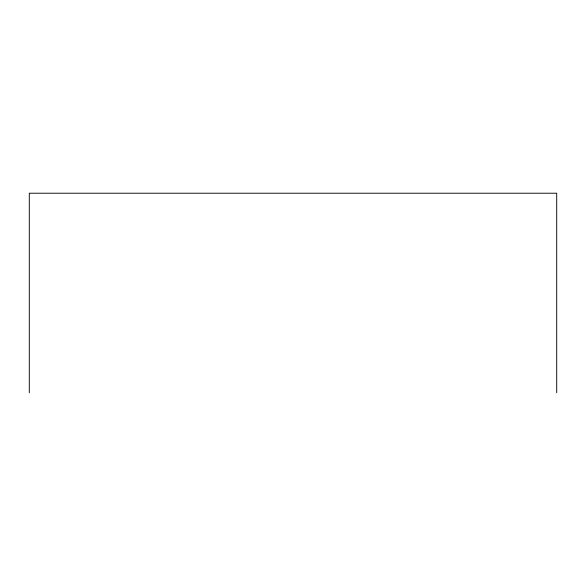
<?xml version="1.0" encoding="UTF-8"?>
<svg xmlns="http://www.w3.org/2000/svg" width="586" height="586" viewBox="0 0 586 586"><rect width="100%" height="100%" fill="white"/><g stroke="black" fill="none" stroke-linecap="round" stroke-linejoin="round"><path stroke-width="0.88" d="M556.7 392.781L556.7 193.219L29.3 193.219L29.3 392.781"/></g></svg>
